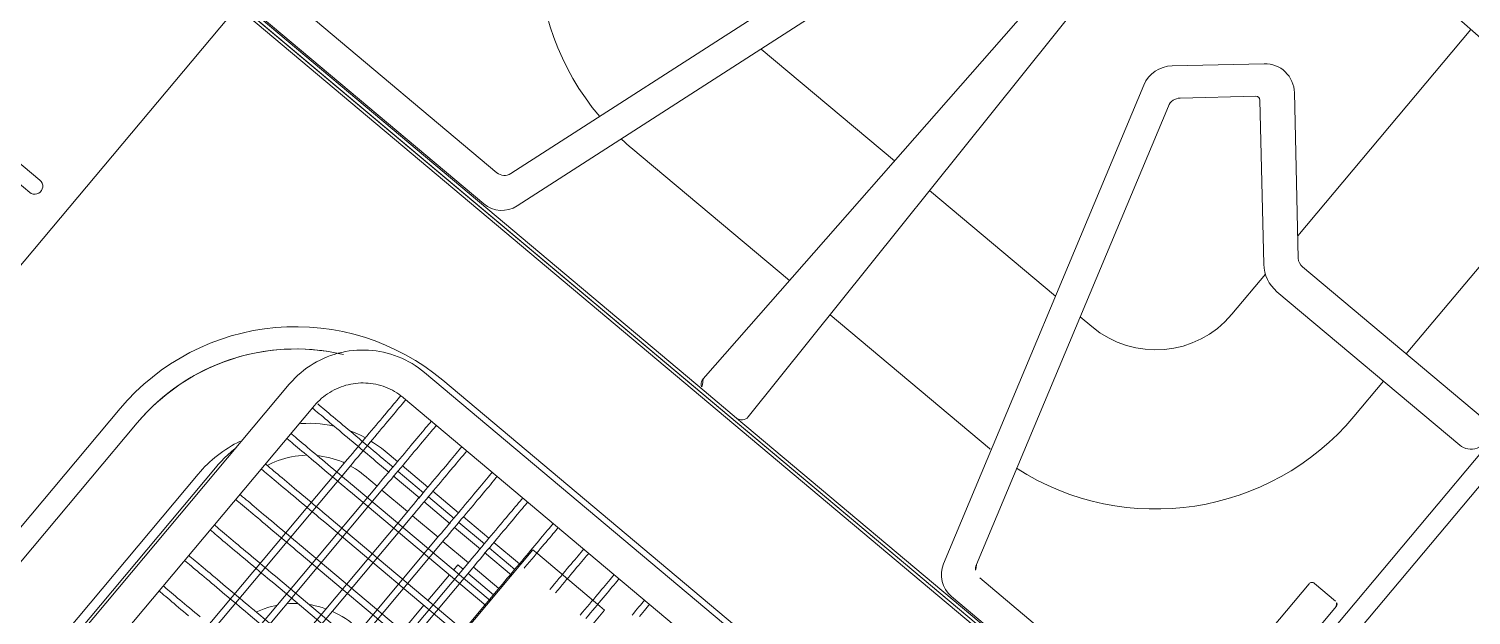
# Model space of a CAD drawing. Header units: metres. Extents: x 822482 to 822767, y 9662202 to 9662512.
# Drawn here: x 822649.3232 to 822649.6858, y 9662451.1877 to 9662451.335 of the extents above; entities that cross this region are included whole.
import ezdxf

# ---------------------------------------------------------------- set-up
doc = ezdxf.new("R2010")
doc.units = ezdxf.units.M
doc.layers.add('ARQ_NE_EQUIPAMENTOS', color=7, linetype='Continuous')
doc.layers.add('NE_PESSOAS', color=8, linetype='Continuous', lineweight=0)

# ---------------------------------------------------------------- blocks, each defined once
blk = doc.blocks.new('COZINHA TRAMONTINA')
at = {"lineweight": 0, "transparency": 33554687}
for p, q in [((-1.269983481030156, 0.7130798676979765), (-1.269983481030156, 0.7260975121414098)), ((-1.265983481030156, 0.7260975121414098), (-1.265983481030156, 0.7130798676979765)), ((-1.599199999999909, 0.7030685508052303), (-1.200799999999909, 0.7030685508052303)), ((-1.200799999999909, 0.7019624210994175), (-1.200799999999909, 0.01583783038095954)), ((-1.1992, 0.69652787257861), (-1.1992, 0.5511174884592615)), ((-1.19881863904709, 0.6965231323401757), (-1.19881863904709, 0.6237762989531844)), ((-1.19069988904709, 0.626233650168538), (-1.19069988904709, 0.6884759484791898)), ((-1.359999999999909, 0.6607394418778427), (-1.296999999999908, 0.6607394418778427)), ((-1.359999999999909, 0.655139441877843), (-1.29699999999991, 0.655139441877843)), ((-1.359999999999909, 0.6551394418778423), (-1.296999999999908, 0.6551394418778423)), ((-1.359999999999909, 0.6351394418778429), (-1.296999999999909, 0.6351394418778429)), ((-1.26499999999989, 0.6320811270615135), (-1.360368673897374, 0.6320811270615132)), ((-1.292385928391748, 0.6328102477680126), (-1.360049616823678, 0.6328102477680128)), ((-1.375400772298475, 0.6237977566943266), (-1.26499999999989, 0.6237977566943269)), ((-1.069364514768818, 0.5863748104909555), (-1.188645379103003, 0.6234437359468271)), ((-1.193813859200534, 0.6169800765690459), (-1.069274153414154, 0.5782768604592308)), ((-1.26999999999989, 0.6087558182858861), (-1.36999999999989, 0.6087558182858861)), ((-1.36999999999989, 0.6071230654699541), (-1.26999999999989, 0.6071230654699541)), ((-1.249141685183484, 0.60793944187792), (-1.249141685183483, 0.3279394418779197)), ((-1.240858314816296, 0.3279394418779197), (-1.240858314816297, 0.60793944187792)), ((-1.315819793131151, 0.6029394418779195), (-1.315819793131151, 0.5583559603123659)), ((-1.31418020686863, 0.5583568966529234), (-1.31418020686863, 0.6029394418779195)), ((-1.305819793131151, 0.6029394418779195), (-1.305819793131151, 0.5583616711467326)), ((-1.30418020686863, 0.5583626074872902), (-1.30418020686863, 0.6029394418779195)), ((-1.295819793131151, 0.6029394418779195), (-1.295819793131151, 0.5584373156125754)), ((-1.29418020686863, 0.5584376349809024), (-1.29418020686863, 0.6029394418779195)), ((-1.285819793131151, 0.6029394418779195), (-1.285819793131151, 0.5584392634718273)), ((-1.28418020686863, 0.5584395828401544), (-1.28418020686863, 0.6029394418779195)), ((-1.275819793131151, 0.6029394418779195), (-1.275819793131151, 0.5584412113310793)), ((-1.27418020686863, 0.5584415306994064), (-1.27418020686863, 0.6029394418779195)), ((-1.270390592252906, 0.6028149116291701), (-1.270390592252906, 0.5987276823815041)), ((-1.265819793131151, 0.6029394418779195), (-1.265819793131151, 0.5985727469330119)), ((-1.26418020686863, 0.5986821458370363), (-1.26418020686863, 0.6029394418779195)), ((-1.262390592252906, 0.5987552784528597), (-1.262390592252906, 0.6028149116291701)), ((-1.239399999999909, 0.6031394418778424), (-1.23939999999991, 0.1962394418778404)), ((-1.164200000000013, 0.604545912691586), (-1.164200000000013, 0.552476109955338)), ((-1.26999999999989, 0.5987558182858861), (-1.36999999999989, 0.5987558182858861)), ((-1.36999999999989, 0.5971230654699541), (-1.26999999999989, 0.5971230654699541)), ((-1.270390592252906, 0.5971508828214265), (-1.270390592252906, 0.5887276823815041)), ((-1.265819793131151, 0.5972656813557171), (-1.265819793131151, 0.588572746933012)), ((-1.26418020686863, 0.5886821458370363), (-1.26418020686863, 0.5970768536120159)), ((-1.262390592252906, 0.5887552784528597), (-1.262390592252906, 0.5971663967565087)), ((-1.124200000000013, 0.5953461709815585), (-1.124200000000013, 0.5515693810489122)), ((-1.26999999999989, 0.5887558182858861), (-1.36999999999989, 0.5887558182858861)), ((-1.36999999999989, 0.5871230654699541), (-1.26999999999989, 0.5871230654699541)), ((-1.270390592252906, 0.5871508828214265), (-1.270390592252906, 0.578727682381504)), ((-1.265819793131151, 0.5872656813557171), (-1.265819793131151, 0.5785727469330119)), ((-1.26418020686863, 0.5786821458370361), (-1.26418020686863, 0.5870768536120158)), ((-1.262390592252906, 0.5787552784528596), (-1.262390592252906, 0.5871663967565087)), ((-1.26999999999989, 0.5787558182858861), (-1.36999999999989, 0.5787558182858861)), ((-1.36999999999989, 0.5771230654699542), (-1.26999999999989, 0.5771230654699542)), ((-1.270390592252906, 0.5771095649347074), (-1.270390592252906, 0.5687276823815041)), ((-1.265819793131151, 0.5771095649347735), (-1.265819793131151, 0.5685727469330119)), ((-1.26418020686863, 0.5686821458370362), (-1.26418020686863, 0.5771095649347735)), ((-1.262390592252906, 0.5687552784528596), (-1.262390592252906, 0.5771095649347074)), ((-1.294000000000011, 0.5704512629972579), (-1.285782004889254, 0.5704512629972579)), ((-1.284208140642313, 0.5704512629972579), (-1.275782004889254, 0.5704512629972579)), ((-1.274208140642313, 0.5704512629972579), (-1.272500000000011, 0.5704512629972579)), ((-1.272500000000011, 0.5704512629972579), (-1.272500000000011, 0.5687259620255797)), ((-1.26999999999989, 0.5687558182858861), (-1.36999999999989, 0.5687558182858861)), ((-1.36999999999989, 0.5671230654699541), (-1.26999999999989, 0.5671230654699541)), ((-1.272500000000011, 0.5671508828214267), (-1.272500000000011, 0.5587259620255798)), ((-1.270390592252906, 0.5671508828214264), (-1.270390592252906, 0.558727682381504)), ((-1.265819793131151, 0.5672656813557171), (-1.265819793131151, 0.5584431591903312)), ((-1.26418020686863, 0.5586821458370361), (-1.26418020686863, 0.5670768536120159)), ((-1.262390592252906, 0.5587552784528595), (-1.262390592252906, 0.5671663967565088)), ((-1.26999999999989, 0.558755818285886), (-1.36999999999989, 0.558755818285886)), ((-1.257500000000011, 0.5584447797688675), (-1.384655568319737, 0.5584447797688675)), ((-1.257500000000011, 0.5584447797688679), (-1.257500000000011, 0.5568155696477053)), ((-1.257500000000011, 0.5568155696477053), (-1.257500000000011, 0.5364418064418246)), ((-1.045056944741291, 0.5497753486502635), (-1.197048543400989, 0.5532207280512291)), ((-1.1992, 0.5511174884592613), (-1.1992, 0.5404584976820426)), ((-1.1992, 0.5404584976820426), (-1.199200000000001, 0.394441437864955)), ((-1.197102707131278, 0.5384071523837682), (-1.044968505879892, 0.5417774412316668)), ((-1.164200000000013, 0.5391360590069867), (-1.164200000000013, 0.4868025544925369)), ((-1.124200000000013, 0.5400221947529731), (-1.124200000000013, 0.4987013767121309)), ((-1.391259087115004, 0.5348910439650043), (-1.257500000000011, 0.5348910439650043)), ((-1.257500000000011, 0.5364418064418246), (-1.257500000000011, 0.5348910439650046)), ((-1.069274153414154, 0.515770687234458), (-1.193813859200534, 0.4770674711246437)), ((-1.04572744371818, 0.4960343353879809), (-1.061042684098666, 0.5134555910459313)), ((-1.188645379103003, 0.4706038117468624), (-1.069364514768818, 0.5076727372027332)), ((-1.065929579267511, 0.5067066634943677), (-1.053347977492031, 0.4923949520440905)), ((-1.004851552099229, 0.5015718845220202), (-1.007138426502225, 0.3983428064331273)), ((-1.124200000000013, 0.490631508287115), (-1.124200000000013, 0.4868025544925369)), ((-1.053439090873412, 0.4909786599209771), (-1.084402977711012, 0.4637579257016501)), ((-1.077670653230602, 0.4580700441755502), (-1.046401327646401, 0.4855592933582961)), ((-1.198818639047091, 0.4702712487405052), (-1.198818639047091, 0.3975244153535138)), ((-1.190699889047091, 0.4055715992144997), (-1.190699889047091, 0.4678138975251515)), ((-1.099200000000013, 0.461802554492537), (-1.086033019789313, 0.461802554492537)), ((-1.073424881380947, 0.461802554492537), (-1.005732577722556, 0.461802554492537)), ((-1.087560052190201, 0.4567789217494256), (-1.087560052190201, 0.3967973159307851)), ((-1.078660052190201, 0.396797315930785), (-1.078660052190201, 0.4558828866362253)), ((-1.099200000000013, 0.4218025544925367), (-1.087560052190201, 0.4218025544925367)), ((-1.078660052190201, 0.4218025544925367), (-1.006618713468542, 0.4218025544925367)), ((-1.138617319593704, 0.4034066205811689), (-1.18853491041376, 0.4034066205811691)), ((-1.137632555782771, 0.3955132249468392), (-1.137632555782771, 0.4024218567702359)), ((-1.195800844274746, 0.394506620581169), (-1.138639160148442, 0.3945066205811688)), ((-1.196228283073992, 0.3914697209389463), (-0.8047459134963095, 0.3914697209389462)), ((-1.086909629852928, 0.386340962730695), (-1.13863916014844, 0.3863409627306952))]:
    blk.add_line(p, q, dxfattribs=at)
at = {"lineweight": 0, "transparency": 33554687, "flags": 128}
for points in [[(-1.265983481030156, 0.7130798676979765), (-1.266041597395304, 0.7126012363694013), (-1.266212568978849, 0.712150421353889), (-1.266486459533814, 0.7117536223814949), (-1.266847351536694, 0.7114338999661891), (-1.267274271256071, 0.7112098352126056), (-1.267742407669645, 0.7110944499497803), (-1.268224554390667, 0.7110944499497803), (-1.268692690804241, 0.7112098352126056), (-1.269119610523618, 0.7114338999661891), (-1.269480502526498, 0.7117536223814949), (-1.269754393081462, 0.712150421353889), (-1.269925364665008, 0.7126012363694013), (-1.269983481030156, 0.7130798676979765)], [(-1.296999999999908, 0.6551394418778423), (-1.294920554622203, 0.6550978474242131), (-1.292844435913511, 0.6549731306055785), (-1.290774965220884, 0.6547654909422432), (-1.288715453255967, 0.6544752606133748), (-1.286669194798565, 0.6541029039255868), (-1.284639463425697, 0.6536490165701476), (-1.282629506274574, 0.6531143246700022), (-1.28064253884787, 0.652499683618129), (-1.278681739869604, 0.6518060767090947), (-1.276750246199858, 0.651034613565992), (-1.274851147816476, 0.6501865283652801), (-1.272987482871751, 0.6492631778623648), (-1.271162232832034, 0.6482660392210798), (-1.269378317708022, 0.6471967076505396), (-1.267638591383367, 0.6460568938531452), (-1.265945837049064, 0.6448484212878252), (-1.264302762750948, 0.6435732232528901), (-1.262711997057392, 0.6422333397931684), (-1.26117608485416, 0.6408309144363689), (-1.259697483273133, 0.6393681907638945), (-1.258278557761424, 0.6378475088215899), (-1.256921578297162, 0.636271301376168), (-1.255628715758017, 0.6346420900233019), (-1.254402038448257, 0.6329624811536095), (-1.253243508789898, 0.631235161782985), (-1.252154980183255, 0.6294628952539463), (-1.251138194041892, 0.6276485168148762), (-1.250523817559995, 0.6264414146888843)], [(-1.285832439633746, 0.6320811270614473), (-1.286109744275092, 0.6321462890774929), (-1.287287706807897, 0.6323738075281056), (-1.288473825407673, 0.6325540380508412), (-1.289666202537686, 0.6326866923153109), (-1.290862930648889, 0.6327715581029896), (-1.292062095231591, 0.6328084996467204), (-1.292385928391748, 0.6328102477680126)], [(-1.240858314816297, 0.60793944187792), (-1.240877625589468, 0.6089048517945553), (-1.240935527015864, 0.609868717261267), (-1.241031926465554, 0.6108294962989221), (-1.241166669719982, 0.6117856518660159), (-1.241339541218686, 0.6127356543176096), (-1.241550264404144, 0.6136779838524371), (-1.241798502164212, 0.6146111329442625), (-1.242083857371428, 0.6155336087536001), (-1.242405873518333, 0.6164439355159389), (-1.242764035447786, 0.6173406569026523), (-1.243157770177102, 0.6182223383508115), (-1.243586447814708, 0.6190875693581818), (-1.244049382567829, 0.6199349657397238), (-1.244545833839614, 0.6207631718419957), (-1.245075007413934, 0.6215708627119083), (-1.245636056725952, 0.6223567462163679), (-1.246228084216455, 0.6231195651094135), (-1.246850142767749, 0.6238580990435423), (-1.247501237218852, 0.6245711665220051), (-1.248180325957534, 0.6252576267889494), (-1.248886322586678, 0.6259163816543851), (-1.249618097662282, 0.6265463772510544), (-1.250374480500329, 0.6271466057203947), (-1.25115426104963, 0.6277161068248966), (-1.251956191827652, 0.6282539694842804), (-1.252778989916219, 0.6287593332330287), (-1.25362133901391, 0.6292313895969487), (-1.254481891541861, 0.6296693833865582), (-1.2553592707996, 0.6300726139052275), (-1.256252073167481, 0.6304404360701448), (-1.257158870352169, 0.6307722614443104), (-1.258078211671608, 0.6310675591779116), (-1.259008626375803, 0.6313258568575681), (-1.259948625999705, 0.6315467412620929), (-1.260896706744438, 0.6317298590235583), (-1.261851351883057, 0.631874917192609), (-1.262811034186988, 0.6319816837071186), (-1.263774218369265, 0.6320499877634396), (-1.264739363540665, 0.6320797200896524), (-1.26499999999989, 0.6320811270615131)], [(-1.325819793131152, 0.6141053578701884), (-1.325819793131152, 0.6149541063999487), (-1.325819793131152, 0.6157836340294655), (-1.325819793131152, 0.6165926136914881), (-1.325819793131152, 0.6173797511911301), (-1.325819793131152, 0.6181437872763063), (-1.325819793131152, 0.6188834996522654), (-1.325819793131152, 0.6195977049370034), (-1.325819793131152, 0.62028526055442), (-1.325819793131152, 0.6209450665621982), (-1.325819793131152, 0.6215760674114768), (-1.325819793131152, 0.6221772536355028), (-1.325819793131152, 0.6227476634645646), (-1.325819793131152, 0.6232863843646161), (-1.325819793131152, 0.6237925544971387)], [(-1.32418020686863, 0.6237977566943268), (-1.32418020686863, 0.6234262457328206), (-1.32418020686863, 0.6228962277825736), (-1.32418020686863, 0.6223342832320999), (-1.32418020686863, 0.621741311072805), (-1.32418020686863, 0.6211182599336498), (-1.32418020686863, 0.6204661265635464), (-1.32418020686863, 0.6197859542367725), (-1.32418020686863, 0.6190788310839557), (-1.32418020686863, 0.6183458883512951), (-1.32418020686863, 0.6175882985908105), (-1.32418020686863, 0.6168072737845081), (-1.32418020686863, 0.616004063405468), (-1.32418020686863, 0.6151799524189545), (-1.32418020686863, 0.6143362592267452), (-1.32418020686863, 0.6134743335579689), (-1.32418020686863, 0.6125955543098283), (-1.32418020686863, 0.6117013273416574)], [(-1.315819793131151, 0.6029394418779195), (-1.315819793131151, 0.6039063922510954), (-1.315819793131151, 0.6048717957099461), (-1.315819793131151, 0.605834107814879), (-1.315819793131151, 0.6067917890718085), (-1.315819793131151, 0.607743307395018), (-1.315819793131151, 0.6086871405581702), (-1.315819793131151, 0.6096217786295444), (-1.315819793131151, 0.6105457263876051), (-1.315819793131151, 0.6114575057130377), (-1.315819793131151, 0.6123556579534242), (-1.315819793131151, 0.6132387462567754), (-1.315819793131151, 0.6141053578701884), (-1.315819793131151, 0.6149541063999487), (-1.315819793131151, 0.6157836340294655), (-1.315819793131151, 0.6165926136914881), (-1.315819793131151, 0.6173797511911301), (-1.315819793131151, 0.6181437872763063), (-1.315819793131151, 0.6188834996522654), (-1.315819793131151, 0.6195977049370034), (-1.315819793131151, 0.62028526055442), (-1.315819793131151, 0.6209450665621982), (-1.315819793131151, 0.6215760674114768), (-1.315819793131151, 0.6221772536355028), (-1.315819793131151, 0.6227476634645646), (-1.315819793131151, 0.6232863843646161), (-1.315819793131151, 0.6237925544971387)], [(-1.31418020686863, 0.6237977566943269), (-1.31418020686863, 0.6234262457328206), (-1.31418020686863, 0.6228962277825736), (-1.31418020686863, 0.6223342832320999), (-1.31418020686863, 0.621741311072805), (-1.31418020686863, 0.6211182599336498), (-1.31418020686863, 0.6204661265635464), (-1.31418020686863, 0.6197859542367725), (-1.31418020686863, 0.6190788310839557), (-1.31418020686863, 0.6183458883512951), (-1.31418020686863, 0.6175882985908105), (-1.31418020686863, 0.6168072737845081), (-1.31418020686863, 0.616004063405468), (-1.31418020686863, 0.6151799524189545), (-1.31418020686863, 0.6143362592267452), (-1.31418020686863, 0.6134743335579689), (-1.31418020686863, 0.6125955543098283), (-1.31418020686863, 0.6117013273416574), (-1.31418020686863, 0.6107930832258472), (-1.31418020686863, 0.6098722749592342), (-1.31418020686863, 0.6089403756386169), (-1.31418020686863, 0.6079988761041132), (-1.31418020686863, 0.607049282554136), (-1.31418020686863, 0.6060931141357961), (-1.31418020686863, 0.6051319005145912), (-1.31418020686863, 0.6041671794272673), (-1.31418020686863, 0.6032004942217678), (-1.31418020686863, 0.6029394418779195)], [(-1.305819793131151, 0.6029394418779195), (-1.305819793131151, 0.6039063922510954), (-1.305819793131151, 0.6048717957099461), (-1.305819793131151, 0.605834107814879), (-1.305819793131151, 0.6067917890718085), (-1.305819793131151, 0.607743307395018), (-1.305819793131151, 0.6086871405581702), (-1.305819793131151, 0.6096217786295444), (-1.305819793131151, 0.6105457263876051), (-1.305819793131151, 0.6114575057130377), (-1.305819793131151, 0.6123556579534242), (-1.305819793131151, 0.6132387462567754), (-1.305819793131151, 0.6141053578701884), (-1.305819793131151, 0.6149541063999487), (-1.305819793131151, 0.6157836340294655), (-1.305819793131151, 0.6165926136914881), (-1.305819793131151, 0.6173797511911301), (-1.305819793131151, 0.6181437872763063), (-1.305819793131151, 0.6188834996522654), (-1.305819793131151, 0.6195977049370034), (-1.305819793131151, 0.62028526055442), (-1.305819793131151, 0.6209450665621982), (-1.305819793131151, 0.6215760674114768), (-1.305819793131151, 0.6221772536355028), (-1.305819793131151, 0.6227476634645646), (-1.305819793131151, 0.6232863843646161), (-1.305819793131151, 0.6237925544971387)], [(-1.30418020686863, 0.6237977566943269), (-1.30418020686863, 0.6234262457328206), (-1.30418020686863, 0.6228962277825736), (-1.30418020686863, 0.6223342832320999), (-1.30418020686863, 0.621741311072805), (-1.30418020686863, 0.6211182599336498), (-1.30418020686863, 0.6204661265635464), (-1.30418020686863, 0.6197859542367725), (-1.30418020686863, 0.6190788310839557), (-1.30418020686863, 0.6183458883512951), (-1.30418020686863, 0.6175882985908105), (-1.30418020686863, 0.6168072737845081), (-1.30418020686863, 0.616004063405468), (-1.30418020686863, 0.6151799524189545), (-1.30418020686863, 0.6143362592267452), (-1.30418020686863, 0.6134743335579689), (-1.30418020686863, 0.6125955543098283), (-1.30418020686863, 0.6117013273416574), (-1.30418020686863, 0.6107930832258472), (-1.30418020686863, 0.6098722749592342), (-1.30418020686863, 0.6089403756386169), (-1.30418020686863, 0.6079988761041132), (-1.30418020686863, 0.607049282554136), (-1.30418020686863, 0.6060931141357961), (-1.30418020686863, 0.6051319005145912), (-1.30418020686863, 0.6041671794272673), (-1.30418020686863, 0.6032004942217678), (-1.30418020686863, 0.6029394418779195)], [(-1.295819793131151, 0.6029394418779195), (-1.295819793131151, 0.6039063922510954), (-1.295819793131151, 0.6048717957099461), (-1.295819793131151, 0.605834107814879), (-1.295819793131151, 0.6067917890718085), (-1.295819793131151, 0.607743307395018), (-1.295819793131151, 0.6086871405581702), (-1.295819793131151, 0.6096217786295444), (-1.295819793131151, 0.6105457263876051), (-1.295819793131151, 0.6114575057130377), (-1.295819793131151, 0.6123556579534242), (-1.295819793131151, 0.6132387462567754), (-1.295819793131151, 0.6141053578701884), (-1.295819793131151, 0.6149541063999487), (-1.295819793131151, 0.6157836340294655), (-1.295819793131151, 0.6165926136914881), (-1.295819793131151, 0.6173797511911301), (-1.295819793131151, 0.6181437872763063), (-1.295819793131151, 0.6188834996522654), (-1.295819793131151, 0.6195977049370034), (-1.295819793131151, 0.62028526055442), (-1.295819793131151, 0.6209450665621982), (-1.295819793131151, 0.6215760674114768), (-1.295819793131151, 0.6221772536355028), (-1.295819793131151, 0.6227476634645646), (-1.295819793131151, 0.6232863843646161), (-1.295819793131151, 0.6237925544971387)], [(-1.29418020686863, 0.6237977566943269), (-1.29418020686863, 0.6234262457328206), (-1.29418020686863, 0.6228962277825736), (-1.29418020686863, 0.6223342832320999), (-1.29418020686863, 0.621741311072805), (-1.29418020686863, 0.6211182599336498), (-1.29418020686863, 0.6204661265635464), (-1.29418020686863, 0.6197859542367725), (-1.29418020686863, 0.6190788310839557), (-1.29418020686863, 0.6183458883512951), (-1.29418020686863, 0.6175882985908105), (-1.29418020686863, 0.6168072737845081), (-1.29418020686863, 0.616004063405468), (-1.29418020686863, 0.6151799524189545), (-1.29418020686863, 0.6143362592267452), (-1.29418020686863, 0.6134743335579689), (-1.29418020686863, 0.6125955543098283), (-1.29418020686863, 0.6117013273416574), (-1.29418020686863, 0.6107930832258472), (-1.29418020686863, 0.6098722749592342), (-1.29418020686863, 0.6089403756386169), (-1.29418020686863, 0.6079988761041132), (-1.29418020686863, 0.607049282554136), (-1.29418020686863, 0.6060931141357961), (-1.29418020686863, 0.6051319005145912), (-1.29418020686863, 0.6041671794272673), (-1.29418020686863, 0.6032004942217678), (-1.29418020686863, 0.6029394418779195)], [(-1.285819793131151, 0.6029394418779195), (-1.285819793131151, 0.6039063922510954), (-1.285819793131151, 0.6048717957099461), (-1.285819793131151, 0.605834107814879), (-1.285819793131151, 0.6067917890718085), (-1.285819793131151, 0.607743307395018), (-1.285819793131151, 0.6086871405581702), (-1.285819793131151, 0.6096217786295444), (-1.285819793131151, 0.6105457263876051), (-1.285819793131151, 0.6114575057130377), (-1.285819793131151, 0.6123556579534242), (-1.285819793131151, 0.6132387462567754), (-1.285819793131151, 0.6141053578701884), (-1.285819793131151, 0.6149541063999487), (-1.285819793131151, 0.6157836340294655), (-1.285819793131151, 0.6165926136914881), (-1.285819793131151, 0.6173797511911301), (-1.285819793131151, 0.6181437872763063), (-1.285819793131151, 0.6188834996522654), (-1.285819793131151, 0.6195977049370034), (-1.285819793131151, 0.62028526055442), (-1.285819793131151, 0.6209450665621982), (-1.285819793131151, 0.6215760674114768), (-1.285819793131151, 0.6221772536355028), (-1.285819793131151, 0.6227476634645646), (-1.285819793131151, 0.6232863843646161), (-1.285819793131151, 0.6237925544971387)], [(-1.28418020686863, 0.6237977566943269), (-1.28418020686863, 0.6234262457328206), (-1.28418020686863, 0.6228962277825736), (-1.28418020686863, 0.6223342832320999), (-1.28418020686863, 0.621741311072805), (-1.28418020686863, 0.6211182599336498), (-1.28418020686863, 0.6204661265635464), (-1.28418020686863, 0.6197859542367725), (-1.28418020686863, 0.6190788310839557), (-1.28418020686863, 0.6183458883512951), (-1.28418020686863, 0.6175882985908105), (-1.28418020686863, 0.6168072737845081), (-1.28418020686863, 0.616004063405468), (-1.28418020686863, 0.6151799524189545), (-1.28418020686863, 0.6143362592267452), (-1.28418020686863, 0.6134743335579689), (-1.28418020686863, 0.6125955543098283), (-1.28418020686863, 0.6117013273416574), (-1.28418020686863, 0.6107930832258472), (-1.28418020686863, 0.6098722749592342), (-1.28418020686863, 0.6089403756386169), (-1.28418020686863, 0.6079988761041132), (-1.28418020686863, 0.607049282554136), (-1.28418020686863, 0.6060931141357961), (-1.28418020686863, 0.6051319005145912), (-1.28418020686863, 0.6041671794272673), (-1.28418020686863, 0.6032004942217678), (-1.28418020686863, 0.6029394418779195)], [(-1.275819793131151, 0.6029394418779195), (-1.275819793131151, 0.6039063922510954), (-1.275819793131151, 0.6048717957099461), (-1.275819793131151, 0.605834107814879), (-1.275819793131151, 0.6067917890718085), (-1.275819793131151, 0.607743307395018), (-1.275819793131151, 0.6086871405581702), (-1.275819793131151, 0.6096217786295444), (-1.275819793131151, 0.6105457263876051), (-1.275819793131151, 0.6114575057130377), (-1.275819793131151, 0.6123556579534242), (-1.275819793131151, 0.6132387462567754), (-1.275819793131151, 0.6141053578701884), (-1.275819793131151, 0.6149541063999487), (-1.275819793131151, 0.6157836340294655), (-1.275819793131151, 0.6165926136914881), (-1.275819793131151, 0.6173797511911301), (-1.275819793131151, 0.6181437872763063), (-1.275819793131151, 0.6188834996522654), (-1.275819793131151, 0.6195977049370034), (-1.275819793131151, 0.62028526055442), (-1.275819793131151, 0.6209450665621982), (-1.275819793131151, 0.6215760674114768), (-1.275819793131151, 0.6221772536355028), (-1.275819793131151, 0.6227476634645646), (-1.275819793131151, 0.6232863843646161), (-1.275819793131151, 0.6237925544971387)], [(-1.27418020686863, 0.6237977566943269), (-1.27418020686863, 0.6234262457328206), (-1.27418020686863, 0.6228962277825736), (-1.27418020686863, 0.6223342832320999), (-1.27418020686863, 0.621741311072805), (-1.27418020686863, 0.6211182599336498), (-1.27418020686863, 0.6204661265635464), (-1.27418020686863, 0.6197859542367725), (-1.27418020686863, 0.6190788310839557), (-1.27418020686863, 0.6183458883512951), (-1.27418020686863, 0.6175882985908105), (-1.27418020686863, 0.6168072737845081), (-1.27418020686863, 0.616004063405468), (-1.27418020686863, 0.6151799524189545), (-1.27418020686863, 0.6143362592267452), (-1.27418020686863, 0.6134743335579689), (-1.27418020686863, 0.6125955543098283), (-1.27418020686863, 0.6117013273416574), (-1.27418020686863, 0.6107930832258472), (-1.27418020686863, 0.6098722749592342), (-1.27418020686863, 0.6089403756386169), (-1.27418020686863, 0.6079988761041132), (-1.27418020686863, 0.607049282554136), (-1.27418020686863, 0.6060931141357961), (-1.27418020686863, 0.6051319005145912), (-1.27418020686863, 0.6041671794272673), (-1.27418020686863, 0.6032004942217678), (-1.27418020686863, 0.6029394418779195)], [(-1.265819793131273, 0.6167385758745124), (-1.266355400389582, 0.6177189983845073), (-1.266972226541548, 0.6187480201881206), (-1.267629709195174, 0.6197515524169215), (-1.268326796518469, 0.6207279896334194), (-1.26906237332042, 0.6216757697463633), (-1.269835262835059, 0.6225933765097548), (-1.270644228604037, 0.6234793419485181), (-1.270959224064774, 0.6237977566942609)], [(-1.265819793131151, 0.6029394418779195), (-1.265819793131151, 0.6039063922510954), (-1.265819793131151, 0.6048717957099461), (-1.265819793131151, 0.605834107814879), (-1.265819793131151, 0.6067917890718085), (-1.265819793131151, 0.607743307395018), (-1.265819793131151, 0.6086871405581702), (-1.265819793131151, 0.6096217786295444), (-1.265819793131151, 0.6105457263876051), (-1.265819793131151, 0.6114575057130377), (-1.265819793131151, 0.6123556579534242), (-1.265819793131151, 0.6132387462567754), (-1.265819793131151, 0.6141053578701884), (-1.265819793131151, 0.6149541063999487), (-1.265819793131151, 0.6157836340294655), (-1.265819793131151, 0.6165926136914881), (-1.265819793131151, 0.6173797511911301), (-1.265819793131151, 0.6181437872763063), (-1.265819793131151, 0.6188834996522654), (-1.265819793131151, 0.6195977049370034), (-1.265819793131151, 0.62028526055442), (-1.265819793131151, 0.6209450665621982), (-1.265819793131151, 0.6215760674114768), (-1.265819793131151, 0.6221772536355028), (-1.265819793131151, 0.6227476634645646), (-1.265819793131151, 0.6232863843646161), (-1.265819793131151, 0.6237925544971387)], [(-1.26499999999989, 0.6237977566943266), (-1.26436583654906, 0.6237850717339368), (-1.263732687624471, 0.6237470371459982), (-1.263101566129336, 0.6236837137777378), (-1.262473481723416, 0.6235952029330365), (-1.261849439207778, 0.6234816462103647), (-1.261230436917322, 0.6233432252762543), (-1.260617465123669, 0.6231801615746719), (-1.260011504450926, 0.6229927159727547), (-1.259413524306906, 0.6227811883434797), (-1.258824481332277, 0.6225459170859302), (-1.258245317870142, 0.6222872785839297), (-1.257676960458493, 0.6220056866039082), (-1.257120318347945, 0.621701591632964), (-1.256576282047131, 0.6213754801581803), (-1.256045721898078, 0.6210278738883503), (-1.255529486683843, 0.6206593289193534), (-1.255028402270645, 0.6202704348445214), (-1.254543270286654, 0.6198618138114145), (-1.254074866839554, 0.6194341195265176), (-1.253623941274939, 0.6189880362094502), (-1.253191214977522, 0.6185242774983599), (-1.252777380217066, 0.6180435853082549), (-1.252383099040911, 0.6175467286440969), (-1.252009002214827, 0.6170345023705581), (-1.251655688213935, 0.6165077259404075), (-1.251323722265266, 0.6159672420835598), (-1.251013635443522, 0.6154139154588891), (-1.250725923821469, 0.6148486312709585), (-1.250461047676328, 0.6142722938538803), (-1.250219430753426, 0.6136858252245774), (-1.2500014595883, 0.6130901636077493), (-1.249807482888313, 0.6124862619349156), (-1.249637810974808, 0.6118750863199273), (-1.249492715286651, 0.6112576145133911), (-1.249372427945991, 0.6106348343384773), (-1.249277141386912, 0.6100077421106129), (-1.249207008047584, 0.6093773410435901), (-1.249162140126387, 0.6087446396446377), (-1.249142609402424, 0.6081106501010249), (-1.249141685183484, 0.60793944187792)], [(-1.284180206868751, 0.6232176128985081), (-1.283820541054038, 0.62307395779664), (-1.283017246682823, 0.6227152285838701), (-1.282228940203796, 0.6223246631091471), (-1.281456882739161, 0.6219028861939145), (-1.280702309416164, 0.6214505725912626), (-1.279966427391157, 0.6209684459064667), (-1.279250413918398, 0.6204572774393747), (-1.278555414466702, 0.6199178849504904), (-1.277882540886935, 0.6193511313527317), (-1.277232869633284, 0.6187579233309539), (-1.276607440041167, 0.6181392098914479), (-1.276007252664513, 0.6174959808437314)], [(-1.26418020686863, 0.6234262457328206), (-1.26418020686863, 0.6228962277825736), (-1.26418020686863, 0.6223342832320999), (-1.26418020686863, 0.621741311072805), (-1.26418020686863, 0.6211182599336498), (-1.26418020686863, 0.6204661265635464), (-1.26418020686863, 0.6197859542367725), (-1.26418020686863, 0.6190788310839557), (-1.26418020686863, 0.6183458883512951), (-1.26418020686863, 0.6175882985908105), (-1.26418020686863, 0.6168072737845081), (-1.26418020686863, 0.616004063405468), (-1.26418020686863, 0.6151799524189545), (-1.26418020686863, 0.6143362592267452), (-1.26418020686863, 0.6134743335579689), (-1.26418020686863, 0.6125955543098283), (-1.26418020686863, 0.6117013273416574), (-1.26418020686863, 0.6107930832258472), (-1.26418020686863, 0.6098722749592342), (-1.26418020686863, 0.6089403756386169), (-1.26418020686863, 0.6079988761041132), (-1.26418020686863, 0.607049282554136), (-1.26418020686863, 0.6060931141357961), (-1.26418020686863, 0.6051319005145912), (-1.26418020686863, 0.6041671794272673), (-1.26418020686863, 0.6032004942217678), (-1.26418020686863, 0.6029394418779195)], [(-1.274189094740205, 0.6151636302928857), (-1.273877491229816, 0.6146990424633316), (-1.273417057525972, 0.6139493963472964), (-1.272986969969037, 0.6131819374309423), (-1.272587916607355, 0.6123978934848195), (-1.272220535841177, 0.6115985188119882), (-1.271885415401359, 0.6107850922414008), (-1.271583091409116, 0.6099589150820481), (-1.271314047518344, 0.6091213090411437), (-1.271227799567409, 0.6088106350859491)], [(-1.262988501950955, 0.6087740649868467), (-1.263250319331639, 0.6099448818099376), (-1.263558747471554, 0.6111042922017185), (-1.26391329295147, 0.61225044135289), (-1.264180206868752, 0.6130049963169089)], [(-1.2708260323563, 0.6071508828214265), (-1.27071063033272, 0.6065533960698196), (-1.27057846875561, 0.6056836249433402), (-1.270481194461908, 0.6048092644875175), (-1.270418963069733, 0.6039317134925608), (-1.270391874136037, 0.603052375852861), (-1.270390592252906, 0.6028149116291699)], [(-1.26999999999989, 0.6087558182858861), (-1.269032912994224, 0.6087558182858861), (-1.268067373121467, 0.6087558182858861), (-1.267104925039443, 0.6087558182858861), (-1.266147108459773, 0.6087558182858861), (-1.265195455684661, 0.6087558182858861), (-1.264251489155538, 0.6087558182858861), (-1.263316719017483, 0.6087558182858861), (-1.262392640703309, 0.6087558182858861), (-1.261480732541193, 0.6087558182858861), (-1.260582453389664, 0.6087558182858861), (-1.259699240303742, 0.6087558182858861), (-1.258832506235955, 0.6087558182858861), (-1.257983637775919, 0.6087558182858861), (-1.257153992932088, 0.6087558182858861), (-1.256344898959229, 0.6087558182858861), (-1.255557650235103, 0.6087558182858861), (-1.254793506189731, 0.6087558182858861), (-1.254053689290575, 0.6087558182858861), (-1.253339383086856, 0.6087558182858861), (-1.252651730316123, 0.6087558182858861), (-1.251991831076117, 0.6087558182858861), (-1.251360741064851, 0.6087558182858861), (-1.250759469891718, 0.6087558182858861), (-1.250188979462331, 0.6087558182858861), (-1.249650182439678, 0.6087558182858861), (-1.249304072547465, 0.6087558182858861)], [(-1.249141273716653, 0.6071230654699541), (-1.249510301308715, 0.6071230654699541), (-1.250040394151815, 0.6071230654699541), (-1.250602418106449, 0.6071230654699541), (-1.251195474054183, 0.6071230654699541), (-1.251818613232012, 0.6071230654699541), (-1.252470838750181, 0.6071230654699541), (-1.253151107186994, 0.6071230654699541), (-1.253858330258069, 0.6071230654699541), (-1.254591376557358, 0.6071230654699541), (-1.255349073367158, 0.6071230654699541), (-1.256130208534205, 0.6071230654699541), (-1.256933532408867, 0.6071230654699541), (-1.25775775984431, 0.6071230654699541), (-1.258601572252463, 0.6071230654699541), (-1.259463619713478, 0.6071230654699541), (-1.260342523135309, 0.6071230654699541), (-1.261236876459972, 0.6071230654699541), (-1.262145248912932, 0.6071230654699541), (-1.26306618729204, 0.6071230654699541), (-1.263998218292346, 0.6071230654699541), (-1.264939850863073, 0.6071230654699541), (-1.265889578592977, 0.6071230654699541), (-1.26684588212029, 0.6071230654699541), (-1.267807231563367, 0.6071230654699541), (-1.268772088968177, 0.6071230654699541), (-1.269738910768698, 0.6071230654699541), (-1.26999999999989, 0.6071230654699541)], [(-1.262390592252906, 0.6028149116291699), (-1.262414585322485, 0.6040144051500665), (-1.262486526147429, 0.6052119797372081), (-1.262606299637766, 0.606405719526724), (-1.262715050986581, 0.607177433168642)], [(-1.309438261078192, 0.5986958365288004), (-1.309949015288038, 0.5991025786019977), (-1.310695402152789, 0.5996496605224375), (-1.311463069429403, 0.6001664573219262), (-1.312250789013997, 0.6006521422358286), (-1.313057300723274, 0.60110593827189), (-1.313881314310546, 0.601527119453257), (-1.314208140642313, 0.6016780048509771)], [(-1.26999999999989, 0.5987558182858861), (-1.269032912994224, 0.5987558182858861), (-1.268067373121467, 0.5987558182858861), (-1.267104925039443, 0.5987558182858861), (-1.266147108459773, 0.5987558182858861), (-1.265195455684661, 0.5987558182858861), (-1.264251489155538, 0.5987558182858861), (-1.263316719017483, 0.5987558182858861), (-1.262392640703309, 0.5987558182858861), (-1.261480732541193, 0.5987558182858861), (-1.260582453389664, 0.5987558182858861), (-1.259699240303742, 0.5987558182858861), (-1.258832506235955, 0.5987558182858861), (-1.257983637775919, 0.5987558182858861), (-1.257153992932088, 0.5987558182858861), (-1.256344898959229, 0.5987558182858861), (-1.255557650235103, 0.5987558182858861), (-1.254793506189731, 0.5987558182858861), (-1.254053689290575, 0.5987558182858861), (-1.253339383086856, 0.5987558182858861), (-1.252651730316123, 0.5987558182858861), (-1.251991831076117, 0.5987558182858861), (-1.251360741064851, 0.5987558182858861), (-1.250759469891718, 0.5987558182858861), (-1.250188979462331, 0.5987558182858861), (-1.249650182439678, 0.5987558182858861), (-1.249143940784058, 0.5987558182858861)], [(-1.30578944735368, 0.594987554997306), (-1.3059818312541, 0.5952363203690196), (-1.306576782350405, 0.59594513993178), (-1.307199602771663, 0.5966296008162786), (-1.307713517419555, 0.5971508828214265)], [(-1.249136233555924, 0.5971230654699541), (-1.249510301308715, 0.5971230654699541), (-1.250040394151815, 0.5971230654699541), (-1.250602418106449, 0.5971230654699541), (-1.251195474054183, 0.5971230654699541), (-1.251818613232012, 0.5971230654699541), (-1.252470838750181, 0.5971230654699541), (-1.253151107186994, 0.5971230654699541), (-1.253858330258069, 0.5971230654699541), (-1.254591376557358, 0.5971230654699541), (-1.255349073367158, 0.5971230654699541), (-1.256130208534205, 0.5971230654699541), (-1.256933532408867, 0.5971230654699541), (-1.25775775984431, 0.5971230654699541), (-1.258601572252463, 0.5971230654699541), (-1.259463619713478, 0.5971230654699541), (-1.260342523135309, 0.5971230654699541), (-1.261236876459972, 0.5971230654699541), (-1.262145248912932, 0.5971230654699541), (-1.26306618729204, 0.5971230654699541), (-1.263998218292346, 0.5971230654699541), (-1.264939850863073, 0.5971230654699541), (-1.265889578592977, 0.5971230654699541), (-1.26684588212029, 0.5971230654699541), (-1.267807231563367, 0.5971230654699541), (-1.268772088968177, 0.5971230654699541), (-1.269738910768698, 0.5971230654699541), (-1.26999999999989, 0.5971230654699541)], [(-1.302329702067799, 0.5888322455166011), (-1.302671479788484, 0.5896922338707021), (-1.303047374485134, 0.5905378668623571), (-1.303456784806424, 0.5913677916591715), (-1.303899055783174, 0.5921806805585115), (-1.304208140642313, 0.5926983274646441)], [(-1.26999999999989, 0.5887558182858861), (-1.269032912994224, 0.5887558182858861), (-1.268067373121467, 0.5887558182858861), (-1.267104925039443, 0.5887558182858861), (-1.266147108459773, 0.5887558182858861), (-1.265195455684661, 0.5887558182858861), (-1.264251489155538, 0.5887558182858861), (-1.263316719017483, 0.5887558182858861), (-1.262392640703309, 0.5887558182858861), (-1.261480732541193, 0.5887558182858861), (-1.260582453389664, 0.5887558182858861), (-1.259699240303742, 0.5887558182858861), (-1.258832506235955, 0.5887558182858861), (-1.257983637775919, 0.5887558182858861), (-1.257153992932088, 0.5887558182858861), (-1.256344898959229, 0.5887558182858861), (-1.255557650235103, 0.5887558182858861), (-1.254793506189731, 0.5887558182858861), (-1.254053689290575, 0.5887558182858861), (-1.253339383086856, 0.5887558182858861), (-1.252651730316123, 0.5887558182858861), (-1.251991831076117, 0.5887558182858861), (-1.251360741064851, 0.5887558182858861), (-1.250759469891718, 0.5887558182858861), (-1.250188979462331, 0.5887558182858861), (-1.249650182439678, 0.5887558182858861), (-1.249143940784058, 0.5887558182858861)], [(-1.300877479493003, 0.5816044331295737), (-1.300931383431869, 0.5825282763765156), (-1.301022188129671, 0.5834492250647729), (-1.301149748318263, 0.5843658058729029), (-1.301313859928556, 0.585276552467139), (-1.301514260416981, 0.586180007847213), (-1.301750629185507, 0.5870747266772437)], [(-1.249131193395196, 0.5871230654699541), (-1.249510301308715, 0.5871230654699541), (-1.250040394151815, 0.5871230654699541), (-1.250602418106449, 0.5871230654699541), (-1.251195474054183, 0.5871230654699541), (-1.251818613232012, 0.5871230654699541), (-1.252470838750181, 0.5871230654699541), (-1.253151107186994, 0.5871230654699541), (-1.253858330258069, 0.5871230654699541), (-1.254591376557358, 0.5871230654699541), (-1.255349073367158, 0.5871230654699541), (-1.256130208534205, 0.5871230654699541), (-1.256933532408867, 0.5871230654699541), (-1.25775775984431, 0.5871230654699541), (-1.258601572252463, 0.5871230654699541), (-1.259463619713478, 0.5871230654699541), (-1.260342523135309, 0.5871230654699541), (-1.261236876459972, 0.5871230654699541), (-1.262145248912932, 0.5871230654699541), (-1.26306618729204, 0.5871230654699541), (-1.263998218292346, 0.5871230654699541), (-1.264939850863073, 0.5871230654699541), (-1.265889578592977, 0.5871230654699541), (-1.26684588212029, 0.5871230654699541), (-1.267807231563367, 0.5871230654699541), (-1.268772088968177, 0.5871230654699541), (-1.269738910768698, 0.5871230654699541), (-1.26999999999989, 0.5871230654699541)], [(-1.26999999999989, 0.5787558182858861), (-1.269032912994224, 0.5787558182858861), (-1.268067373121467, 0.5787558182858861), (-1.267104925039443, 0.5787558182858861), (-1.266147108459773, 0.5787558182858861), (-1.265195455684661, 0.5787558182858861), (-1.264251489155538, 0.5787558182858861), (-1.263316719017483, 0.5787558182858861), (-1.262392640703309, 0.5787558182858861), (-1.261480732541193, 0.5787558182858861), (-1.260582453389664, 0.5787558182858861), (-1.259699240303742, 0.5787558182858861), (-1.258832506235955, 0.5787558182858861), (-1.257983637775919, 0.5787558182858861), (-1.257153992932088, 0.5787558182858861), (-1.256344898959229, 0.5787558182858861), (-1.255557650235103, 0.5787558182858861), (-1.254793506189731, 0.5787558182858861), (-1.254053689290575, 0.5787558182858861), (-1.253339383086856, 0.5787558182858861), (-1.252651730316123, 0.5787558182858861), (-1.251991831076117, 0.5787558182858861), (-1.251360741064851, 0.5787558182858861), (-1.250759469891718, 0.5787558182858861), (-1.250188979462331, 0.5787558182858861), (-1.249650182439678, 0.5787558182858861), (-1.249143940784058, 0.5787558182858861)], [(-1.249126153234467, 0.5771230654699542), (-1.249510301308715, 0.5771230654699542), (-1.250040394151815, 0.5771230654699542), (-1.250602418106449, 0.5771230654699542), (-1.251195474054183, 0.5771230654699542), (-1.251818613232012, 0.5771230654699542), (-1.252470838750181, 0.5771230654699542), (-1.253151107186994, 0.5771230654699542), (-1.253858330258069, 0.5771230654699542), (-1.254591376557358, 0.5771230654699542), (-1.255349073367158, 0.5771230654699542), (-1.256130208534205, 0.5771230654699542), (-1.256933532408867, 0.5771230654699542), (-1.25775775984431, 0.5771230654699542), (-1.258601572252463, 0.5771230654699542), (-1.259463619713478, 0.5771230654699542), (-1.260342523135309, 0.5771230654699542), (-1.261236876459972, 0.5771230654699542), (-1.262145248912932, 0.5771230654699542), (-1.26306618729204, 0.5771230654699542), (-1.263998218292346, 0.5771230654699542), (-1.264939850863073, 0.5771230654699542), (-1.265889578592977, 0.5771230654699542), (-1.26684588212029, 0.5771230654699542), (-1.267807231563367, 0.5771230654699542), (-1.268772088968177, 0.5771230654699542), (-1.269738910768698, 0.5771230654699542), (-1.26999999999989, 0.5771230654699542)], [(-1.26999999999989, 0.5687558182858861), (-1.269032912994224, 0.5687558182858861), (-1.268067373121467, 0.5687558182858861), (-1.267104925039443, 0.5687558182858861), (-1.266147108459773, 0.5687558182858861), (-1.265195455684661, 0.5687558182858861), (-1.264251489155538, 0.5687558182858861), (-1.263316719017483, 0.5687558182858861), (-1.262392640703309, 0.5687558182858861), (-1.261480732541193, 0.5687558182858861), (-1.260582453389664, 0.5687558182858861), (-1.259699240303742, 0.5687558182858861), (-1.258832506235955, 0.5687558182858861), (-1.257983637775919, 0.5687558182858861), (-1.257153992932088, 0.5687558182858861), (-1.256344898959229, 0.5687558182858861), (-1.255557650235103, 0.5687558182858861), (-1.254793506189731, 0.5687558182858861), (-1.254053689290575, 0.5687558182858861), (-1.253339383086856, 0.5687558182858861), (-1.252651730316123, 0.5687558182858861), (-1.251991831076117, 0.5687558182858861), (-1.251360741064851, 0.5687558182858861), (-1.250759469891718, 0.5687558182858861), (-1.250188979462331, 0.5687558182858861), (-1.249650182439678, 0.5687558182858861), (-1.249143940784058, 0.5687558182858861)], [(-1.249121113073738, 0.5671230654699541), (-1.249510301308715, 0.5671230654699541), (-1.250040394151815, 0.5671230654699541), (-1.250602418106449, 0.5671230654699541), (-1.251195474054183, 0.5671230654699541), (-1.251818613232012, 0.5671230654699541), (-1.252470838750181, 0.5671230654699541), (-1.253151107186994, 0.5671230654699541), (-1.253858330258069, 0.5671230654699541), (-1.254591376557358, 0.5671230654699541), (-1.255349073367158, 0.5671230654699541), (-1.256130208534205, 0.5671230654699541), (-1.256933532408867, 0.5671230654699541), (-1.25775775984431, 0.5671230654699541), (-1.258601572252463, 0.5671230654699541), (-1.259463619713478, 0.5671230654699541), (-1.260342523135309, 0.5671230654699541), (-1.261236876459972, 0.5671230654699541), (-1.262145248912932, 0.5671230654699541), (-1.26306618729204, 0.5671230654699541), (-1.263998218292346, 0.5671230654699541), (-1.264939850863073, 0.5671230654699541), (-1.265889578592977, 0.5671230654699541), (-1.26684588212029, 0.5671230654699541), (-1.267807231563367, 0.5671230654699541), (-1.268772088968177, 0.5671230654699541), (-1.269738910768698, 0.5671230654699541), (-1.26999999999989, 0.5671230654699541)], [(-1.26999999999989, 0.558755818285886), (-1.269032912994224, 0.558755818285886), (-1.268067373121467, 0.558755818285886), (-1.267104925039443, 0.558755818285886), (-1.266147108459773, 0.558755818285886), (-1.265195455684661, 0.558755818285886), (-1.264251489155538, 0.558755818285886), (-1.263316719017483, 0.558755818285886), (-1.262392640703309, 0.558755818285886), (-1.261480732541193, 0.558755818285886), (-1.260582453389664, 0.558755818285886), (-1.259699240303742, 0.558755818285886), (-1.258832506235955, 0.558755818285886), (-1.257983637775919, 0.558755818285886), (-1.257153992932088, 0.558755818285886), (-1.256344898959229, 0.558755818285886), (-1.255557650235103, 0.558755818285886), (-1.254793506189731, 0.558755818285886), (-1.254053689290575, 0.558755818285886), (-1.253339383086856, 0.558755818285886), (-1.252651730316123, 0.558755818285886), (-1.251991831076117, 0.558755818285886), (-1.251360741064851, 0.558755818285886), (-1.250759469891718, 0.558755818285886), (-1.250188979462331, 0.558755818285886), (-1.249650182439678, 0.558755818285886), (-1.249143940784058, 0.558755818285886)], [(-1.24911607291301, 0.557123065469954), (-1.249510301308715, 0.557123065469954), (-1.250040394151815, 0.557123065469954), (-1.250602418106449, 0.557123065469954), (-1.251195474054183, 0.557123065469954), (-1.251818613232012, 0.557123065469954), (-1.252470838750181, 0.557123065469954), (-1.253151107186994, 0.557123065469954), (-1.253858330258069, 0.557123065469954), (-1.254591376557358, 0.557123065469954), (-1.255349073367158, 0.557123065469954), (-1.256130208534205, 0.557123065469954), (-1.256933532408867, 0.557123065469954), (-1.25775775984431, 0.557123065469954), (-1.258601572252463, 0.557123065469954), (-1.259463619713478, 0.557123065469954), (-1.260342523135309, 0.557123065469954), (-1.261236876459972, 0.557123065469954), (-1.262145248912932, 0.557123065469954), (-1.262473602609891, 0.557123065469954)], [(-1.262392640703309, 0.548755818285886), (-1.261480732541193, 0.548755818285886), (-1.260582453389664, 0.548755818285886), (-1.259699240303742, 0.548755818285886), (-1.258832506235955, 0.548755818285886), (-1.257983637775919, 0.548755818285886), (-1.257153992932088, 0.548755818285886), (-1.256344898959229, 0.548755818285886), (-1.255557650235103, 0.548755818285886), (-1.254793506189731, 0.548755818285886), (-1.254053689290575, 0.548755818285886), (-1.253339383086856, 0.548755818285886), (-1.252651730316123, 0.548755818285886), (-1.251991831076117, 0.548755818285886), (-1.251360741064851, 0.548755818285886), (-1.250759469891718, 0.548755818285886), (-1.250188979462331, 0.548755818285886), (-1.249650182439678, 0.548755818285886), (-1.249143940784058, 0.548755818285886)], [(-1.249111032752281, 0.547123065469954), (-1.249510301308715, 0.547123065469954), (-1.250040394151815, 0.547123065469954), (-1.250602418106449, 0.547123065469954), (-1.251195474054183, 0.547123065469954), (-1.251818613232012, 0.547123065469954), (-1.252470838750181, 0.547123065469954), (-1.253151107186994, 0.547123065469954), (-1.253858330258069, 0.547123065469954), (-1.254591376557358, 0.547123065469954), (-1.255349073367158, 0.547123065469954), (-1.256130208534205, 0.547123065469954), (-1.256933532408867, 0.547123065469954), (-1.25775775984431, 0.547123065469954), (-1.258601572252463, 0.547123065469954), (-1.259463619713478, 0.547123065469954), (-1.260342523135309, 0.547123065469954), (-1.261236876459972, 0.547123065469954), (-1.262145248912932, 0.547123065469954)], [(-1.262392640703309, 0.538755818285886), (-1.261480732541193, 0.538755818285886), (-1.260582453389664, 0.538755818285886), (-1.259699240303742, 0.538755818285886), (-1.258832506235955, 0.538755818285886), (-1.257983637775919, 0.538755818285886), (-1.257153992932088, 0.538755818285886), (-1.256344898959229, 0.538755818285886), (-1.255557650235103, 0.538755818285886), (-1.254793506189731, 0.538755818285886), (-1.254053689290575, 0.538755818285886), (-1.253339383086856, 0.538755818285886), (-1.252651730316123, 0.538755818285886), (-1.251991831076117, 0.538755818285886), (-1.251360741064851, 0.538755818285886), (-1.250759469891718, 0.538755818285886), (-1.250188979462331, 0.538755818285886), (-1.249650182439678, 0.538755818285886), (-1.249143940784058, 0.538755818285886)], [(-1.249105992591552, 0.537123065469954), (-1.249510301308715, 0.537123065469954), (-1.250040394151815, 0.537123065469954), (-1.250602418106449, 0.537123065469954), (-1.251195474054183, 0.537123065469954), (-1.251818613232012, 0.537123065469954), (-1.252470838750181, 0.537123065469954), (-1.253151107186994, 0.537123065469954), (-1.253858330258069, 0.537123065469954), (-1.254591376557358, 0.537123065469954), (-1.255349073367158, 0.537123065469954), (-1.256130208534205, 0.537123065469954), (-1.256933532408867, 0.537123065469954), (-1.25775775984431, 0.537123065469954), (-1.258601572252463, 0.537123065469954), (-1.259463619713478, 0.537123065469954), (-1.260342523135309, 0.537123065469954), (-1.261236876459972, 0.537123065469954), (-1.262145248912932, 0.537123065469954)], [(-1.254053689290575, 0.528755818285886), (-1.253339383086856, 0.528755818285886), (-1.252651730316123, 0.528755818285886), (-1.251991831076117, 0.528755818285886), (-1.251360741064851, 0.528755818285886), (-1.250759469891718, 0.528755818285886), (-1.250188979462331, 0.528755818285886), (-1.249650182439678, 0.528755818285886), (-1.249143940784058, 0.528755818285886)], [(-1.249100952430823, 0.527123065469954), (-1.249510301308715, 0.527123065469954), (-1.250040394151815, 0.527123065469954), (-1.250602418106449, 0.527123065469954), (-1.251195474054183, 0.527123065469954), (-1.251818613232012, 0.527123065469954), (-1.252470838750181, 0.527123065469954), (-1.253151107186994, 0.527123065469954)]]:
    blk.add_lwpolyline(points, dxfattribs=at)
at = {"lineweight": 0, "transparency": 33554687}
for centre, radius, start, end in [((-1.099200000000013, 0.604545912691586), 0.0650000000000001, 90, 170.271988900375), ((-1.296999999999909, 0.603139441877843), 0.05759999999999976, 0, 90), ((-1.296999999999909, 0.603139441877843), 0.05200000000000002, 27.43724746830847, 90), ((-1.296999999999909, 0.603139441877843), 0.03200000000000003, 65.76608044892284, 90), ((-1.191701796529414, 0.6237762989531844), 0.007116842517676323, 180, 252.7363179030227), ((-1.187778357197267, 0.626233650168538), 0.002921531849823143, 180, 252.7363179030227), ((-1.099200000000013, 0.604545912691586), 0.06500000000000018, 177.218653133451, 180), ((-1.197096220104368, 0.5511174884592613), 0.002103779895632193, 88.701428904872, 180), ((-1.197148151391182, 0.5404584976820426), 0.002051848608818439, 180, 271.2690883738094), ((-1.066942775156846, 0.5082687483408506), 0.007855852069767329, 41.31910102641309, 107.2636820969642), ((-1.068391646665193, 0.5045422297262853), 0.003278193009440837, 41.31910102641309, 107.2636820969773), ((-1.051301906697133, 0.4911337563372494), 0.007422284859542301, 311.3191010264084, 41.31910102641309), ((-1.054101680244278, 0.4917323626732243), 0.001003539990797439, 311.3191010264179, 41.31910102641309), ((-1.099200000000013, 0.4868025544925369), 0.06500000000000022, 180, 180.4579377289373), ((-1.099200000000013, 0.4868025544925369), 0.02499999999999995, 180, 270), ((-1.191701796529414, 0.4702712487405051), 0.007116842517676322, 107.2636820969642, 180), ((-1.099200000000013, 0.4868025544925369), 0.06500000000000017, 187.4046019620128, 270), ((-1.187778357197267, 0.4678138975251515), 0.00292153184982314, 107.2636820969642, 180), ((-1.078267649394657, 0.4567789217494256), 0.009292402795544039, 131.3191010264179, 180), ((-1.07574789610434, 0.4558828866362253), 0.002912156085860957, 131.3191010264179, 180), ((-1.138617319593704, 0.4024218567702359), 0.000984763810932947, 0, 90), ((-1.138639160148442, 0.3955132249468392), 0.001006604365670385, 270, 0), ((-1.083110052190201, 0.3967973159307851), 0.004449999999999987, 180, 0)]:
    blk.add_arc(centre, radius, start, end, dxfattribs=at)
at = {"layer": 'NE_PESSOAS', "lineweight": 0, "transparency": 33554687}
for p, q in [((-1.199999999999818, 0.07973097941157903), (-1.199999999999818, 0.70368617106908)), ((-1.200800000000072, 0.01583783038097408), (-1.200800000000072, 0.701962421099438)), ((-1.199999999999818, 0.701962421099438), (-1.199999999999818, 0.01583783038097408)), ((-1.297000000000025, 0.6351394418778682), (-1.359999999999673, 0.6351394418778682))]:
    blk.add_line(p, q, dxfattribs=at)
blk.add_arc((-1.297000000000025, 0.6031394418778291), 0.03200000000000001, 65.76608044664049, 90, dxfattribs=at)
blk = doc.blocks.new('A$C8f1b9c42')
at = {"layer": 'ARQ_NE_EQUIPAMENTOS', "linetype": 'Continuous', "lineweight": 0, "transparency": 33554687, "rotation": 270}
blk.add_blockref('COZINHA TRAMONTINA', (372.1181330336258, -253.4648018022999), dxfattribs=at)

msp = doc.modelspace()

# ---------------------------------------------------------------- block references
at = {"ltscale": 10, "rotation": 140.0090103764572}
msp.add_blockref('A$C8f1b9c42', (822772.889044792, 9662018.469655523), dxfattribs=at)

doc.saveas('drawing.dxf')
